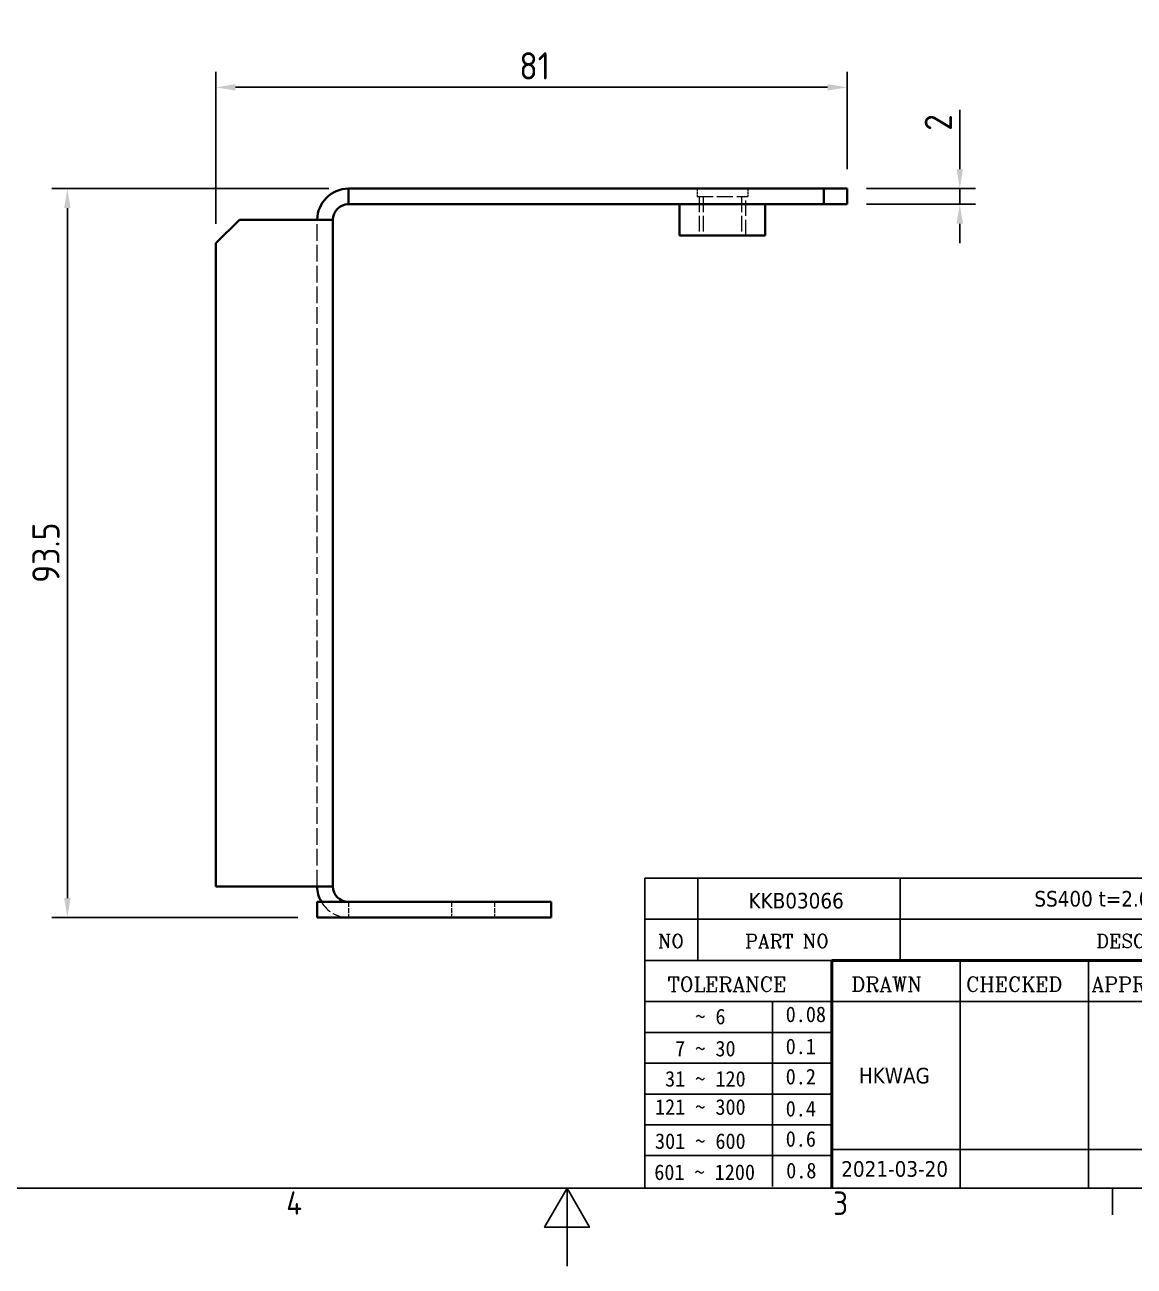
# Model space of a CAD drawing. Header units: millimetres. Extents: x 0 to 420, y 0 to 297.
# Drawn here: x 140.4 to 282.8, y 0 to 159.2 of the extents above; entities that cross this region are included whole.
import ezdxf
from ezdxf.enums import TextEntityAlignment as Align

# ---------------------------------------------------------------- set-up
doc = ezdxf.new("R2010")
doc.units = ezdxf.units.MM
doc.linetypes.add('DASHED', pattern=[0.2067, 0.1654, -0.0413])
doc.layers.get('0').update_dxf_attribs({"color": 3, "lineweight": 25})
for name, color, linetype, lineweight in [('가려진 것(ISO)', 2, 'DASHED', 18), ('가시적인 것(ISO)', 3, 'Continuous', 40), ('경계(ISO)', 7, 'Continuous', 25), ('제목(ISO)', 5, 'Continuous', 50), ('치수(ISO)', 2, 'Continuous', 25)]:
    doc.layers.add(name, color=color, linetype=linetype, lineweight=lineweight)
doc.styles.add('HAN_291', font='')
doc.styles.add('RC_284', font='ROMANC.shx')
doc.styles.add('RC_287', font='ROMANC.shx')
doc.styles.add('문자 텍스트_M2B', font='isocp.shx')
doc.styles.add('치수 텍스트_PSTEK_POSCO', font='isocp.shx')
doc.styles.add('텍스트 스타일198', font='tahoma.ttf')
doc.styles.get('HAN_291').set_extended_font_data('GulimChe')
doc.dimstyles.new('치수_PSTEK_POSCO', dxfattribs={"dimtxt": 3.5, "dimasz": 2.5, "dimexe": 2, "dimexo": 2.5, "dimgap": 1, "dimtad": 1, "dimrnd": 1e-08, "dimdsep": 46, "dimtxsty": '치수 텍스트_PSTEK_POSCO', "dimcen": 0.09, "dimdle": 10, "dimclrd": 7, "dimclre": 7, "dimclrt": 2, "dimadec": 1, "dimazin": 2, "dimtfac": 1, "dimtmove": 0, "dimatfit": 3, "dimfxl": 0, "dimtolj": 1, "dimlwd": -1, "dimlwe": -1, "dimarcsym": 0})

# ---------------------------------------------------------------- blocks, each defined once
blk = doc.blocks.new('경계 Default Border')
at = {"layer": '경계(ISO)'}
blk.add_line((280, 10), (280, 6.599999666213989), dxfattribs=at)
at = {"layer": '경계(ISO)', "flags": 128}
for points in [[(10, 10), (10, 287.0000076293945), (410, 287.0000076293945), (410, 10), (10, 10)], [(210, 0), (210, 10), (207.1132469177246, 5), (212.8867530822754, 5), (210, 10)]]:
    blk.add_lwpolyline(points, dxfattribs=at)
at = {"layer": '경계(ISO)', "color": 2, "char_height": 3.00000011920929, "attachment_point": 7, "style": '문자 텍스트_M2B'}
for s, insert in [('4', (173.9734701308116, 6.59999988079071)), ('3', (244.1685395229535, 6.57139439638704))]:
    blk.add_mtext(s, dxfattribs=dict(at, insert=insert))
blk = doc.blocks.new('제목 블록 PSTEK')
at = {"color": 180}
for p, q in [((182.475792979055, 11.79100474011392), (182.4757929790549, 51.56524660363496)), ((182.4757929790549, 51.56524660363496), (372.4757929537551, 51.56524660363496)), ((189.2651435055721, 51.56524660363496), (189.2651435055722, 41.00524660363494)), ((215.2152739891528, 41.00524660363494), (215.2152739891528, 51.56524660363496)), ((182.475792979055, 46.2852466036349), (372.4757929537551, 46.28524660363492)), ((182.475792979055, 41.00524660363493), (206.451475290024, 41.00524660363493)), ((222.9401812389276, 11.79100474011392), (222.9401812389276, 41.00524660363494)), ((239.4288871878316, 11.79100474011392), (239.4288871878316, 41.00524660363494)), ((182.475792979055, 35.72524660363497), (206.451475290024, 35.72524660363497)), ((198.8621818849491, 12.02524660363491), (198.8621818849491, 35.72524660363497)), ((206.451475290024, 35.72524660363497), (372.4757929537551, 35.72524660363497)), ((182.475792979055, 31.77524660363492), (206.451475290024, 31.77524660363492)), ((182.475792979055, 27.82524660363487), (206.451475290024, 27.82524660363487)), ((182.475792979055, 23.87524660363505), (206.451475290024, 23.87524660363505)), ((182.475792979055, 19.92524660363478), (206.451475290024, 19.92524660363478)), ((182.475792979055, 15.97524660363496), (206.451475290024, 15.97524660363496)), ((206.451475290024, 16.74100474011396), (255.9175931367359, 16.74100474011396)), ((182.475792979055, 11.79100474011392), (372.4757929537551, 11.79100474011389))]:
    blk.add_line(p, q, dxfattribs=at)
at = {"color": 7, "lineweight": 50}
for p, q in [((206.4514752900237, 11.79100474011392), (206.4514752900237, 41.00524660363494)), ((206.451475290024, 41.00524660363494), (372.4757929537551, 41.00524660363496))]:
    blk.add_line(p, q, dxfattribs=at)
at = {"layer": '제목(ISO)', "lineweight": 18}
blk.add_line((182.475792979055, 35.72500474011393), (182.475792979055, 11.79100474011392), dxfattribs=at)
at = {"color": 2}
for s, height, style, p in [('NO', 1.742399930953979, 'RC_284', (184.135398793432, 42.62317362549192)), ('PART NO', 1.742399930953979, 'RC_284', (195.3359407378685, 42.62317362549192)), ('DESCRIPTION', 1.742399930953979, 'RC_284', (240.4025565652523, 42.62317362549192)), (' TOLERANCE', 1.899999976158142, 'RC_287', (184.0872874387979, 37.00893196870329)), ('DRAWN', 1.899999976158142, 'RC_287', (208.9766620976279, 37.00893196870329)), ('CHECKED', 1.899999976158142, 'RC_287', (223.6856844514997, 37.00893196870329)), ('APPROVED', 1.899999976158142, 'RC_287', (239.7795453577791, 37.00893196870329)), ('0.08', 2.000000029802322, 'HAN_291', (200.5467345600617, 33.09873600004101)), ('    ~ 6', 2.000000029802322, 'HAN_291', (183.7721304966814, 32.8176515608431)), ('  7 ~ 30', 2.000000029802322, 'HAN_291', (183.7721304966814, 28.70538114822415)), ('0.1', 2.000000029802322, 'HAN_291', (200.5467345600617, 28.98646558742206)), ('0.2', 2.000000029802322, 'HAN_291', (200.5467345600617, 25.10736625836028)), (' 31 ~ 120', 2.000000029802322, 'HAN_291', (183.7721304966814, 24.82628181916237)), ('121 ~ 300', 2.000000029802322, 'HAN_291', (183.7721304966814, 21.21401206133254)), ('0.4', 2.000000029802322, 'HAN_291', (200.5467345600617, 20.99509650053045)), ('301 ~ 600', 2.000000029802322, 'HAN_291', (183.7721304966814, 16.83491273227077)), ('0.6', 2.000000029802322, 'HAN_291', (200.5467345600617, 17.11599717146868)), ('601 ~ 1200', 2.000000029802322, 'HAN_291', (183.6802025156883, 12.84759660881125)), ('0.8', 2.000000029802322, 'HAN_291', (200.6097246063884, 13.05732192299702))]:
    blk.add_text(s, height=height, dxfattribs=dict(at, style=style)).set_placement(p)
at = {"layer": '제목(ISO)', "color": 7, "style": '텍스트 스타일198'}
for tag, p in [('부품_번호_001', (195.7796271768968, 47.68004260673702)), ('설명_001', (232.4607700344698, 47.92245856837096)), ('재질_001', (291.700959055687, 47.92591818687281)), ("3._Q'TY_001", (312.7051684940307, 47.92188863680521)), ('4._COLOR_001', (316.1889221240054, 48.09784565642323)), ('질량\\P3;_001', (350.3046145979153, 48.1643332325385)), ('1._MODEL_NAME_001', (328.0471947388506, 37.34308406982311)), ('제목_001', (335.5349605824892, 32.12134217035067)), ('부품_번호_001', (334.4388674301287, 26.8052465951949)), ('설계자_001', (209.9396160013646, 25.23446884679021)), ('프로젝트_001', (271.6304945365308, 16.57270180080504)), ('시트_크기_001', (260.807090429518, 14.83812566343425)), ('작성_날짜_001', (207.6723224966676, 13.26600473167383)), ('프로젝트_002', (286.6403537393983, 13.14882256215354))]:
    blk.add_attdef(tag, p, '', height=2.000000029802322, dxfattribs=at)
for tag, p in [('점검자', (231.1845342133799, 26.23312567187446)), ('엔지니어링_승인자', (247.673240162284, 26.23312567187446)), ('점검_날짜', (231.1845342133799, 14.26600474011394)), ('엔지니어링_승인_날짜', (247.6732401622839, 14.26600474011394))]:
    blk.add_attdef(tag, text='', height=2.000000029802322, dxfattribs=at).set_placement(p, align=Align.MIDDLE_CENTER)
blk = doc.blocks.new('*D31')
at = {"layer": 'Defpoints', "color": 0, "transparency": 16777216}
for p in [(145.8701199506313, 138.2200413555065), (181.9464748152982, 138.2200413555065), (177.9464748152982, 44.7200413555065)]:
    blk.add_point(p, dxfattribs=at)
at = {"layer": '치수(ISO)', "color": 7, "transparency": 16777216}
for p, q in [((179.4464748152982, 138.2200413555065), (143.8701199506313, 138.2200413555065)), ((145.8701199506313, 47.2200413555065), (145.8701199506313, 135.7200413555065)), ((175.4464748152982, 44.7200413555065), (143.8701199506313, 44.72004135550651))]:
    blk.add_line(p, q, dxfattribs=at)
for points in [[(145.4534532839646, 135.7200413555065), (146.286786617298, 135.7200413555065), (145.8701199506313, 138.2200413555065)], [(145.4534532839646, 47.2200413555065), (146.2867866172979, 47.2200413555065), (145.8701199506313, 44.7200413555065)]]:
    blk.add_solid(points, dxfattribs=at)
at = {"layer": '치수(ISO)', "color": 2, "transparency": 16777216, "insert": (143.1201199506313, 87.65006660867593), "char_height": 3.5, "attachment_point": 4, "rotation": 90, "style": '치수 텍스트_PSTEK_POSCO'}
blk.add_mtext('\\A1;93.5', dxfattribs=at)
blk = doc.blocks.new('*D32')
at = {"layer": 'Defpoints', "color": 0, "transparency": 16777216}
for p in [(245.9464748152981, 151.2200413555065), (245.9464748152981, 138.2200413555066), (164.9464748152982, 131.2200413555065)]:
    blk.add_point(p, dxfattribs=at)
at = {"layer": '치수(ISO)', "color": 7, "transparency": 16777216}
for p, q in [((164.9464748152982, 133.7200413555065), (164.9464748152982, 153.2200413555065)), ((245.9464748152981, 140.7200413555066), (245.9464748152981, 153.2200413555065)), ((167.4464748152982, 151.2200413555065), (243.4464748152981, 151.2200413555065))]:
    blk.add_line(p, q, dxfattribs=at)
for points in [[(167.4464748152982, 151.6367080221732), (167.4464748152982, 150.8033746888399), (164.9464748152982, 151.2200413555065)], [(243.4464748152981, 151.6367080221732), (243.4464748152981, 150.8033746888399), (245.9464748152981, 151.2200413555065)]]:
    blk.add_solid(points, dxfattribs=at)
at = {"layer": '치수(ISO)', "color": 2, "transparency": 16777216, "insert": (203.8714748152981, 153.9700413555065), "char_height": 3.5, "attachment_point": 4, "style": '치수 텍스트_PSTEK_POSCO'}
blk.add_mtext('\\A1;81', dxfattribs=at)
blk = doc.blocks.new('*D35')
at = {"layer": 'Defpoints', "color": 0, "transparency": 16777216}
for p in [(245.9464748152981, 138.2200413555066), (260.4078958824217, 138.2200413555066), (245.9464748152981, 136.2200413555066)]:
    blk.add_point(p, dxfattribs=at)
at = {"layer": '치수(ISO)', "color": 7, "transparency": 16777216}
for p, q in [((260.4078958824217, 140.7200413555066), (260.4078958824217, 148.3367359193015)), ((248.4464748152981, 138.2200413555066), (262.4078958824217, 138.2200413555066)), ((260.4078958824217, 136.2200413555066), (260.4078958824217, 138.2200413555066)), ((248.4464748152981, 136.2200413555066), (262.4078958824217, 136.2200413555066)), ((260.4078958824217, 133.7200413555066), (260.4078958824217, 131.2200413555066))]:
    blk.add_line(p, q, dxfattribs=at)
for points in [[(259.991229215755, 140.7200413555066), (260.8245625490883, 140.7200413555066), (260.4078958824217, 138.2200413555066)], [(259.991229215755, 133.7200413555066), (260.8245625490883, 133.7200413555066), (260.4078958824217, 136.2200413555066)]]:
    blk.add_solid(points, dxfattribs=at)
at = {"layer": '치수(ISO)', "color": 2, "transparency": 16777216, "insert": (257.6575513942326, 145.6376512736322), "char_height": 3.5, "attachment_point": 4, "rotation": 90, "style": '치수 텍스트_PSTEK_POSCO'}
blk.add_mtext('\\A1;2', dxfattribs=at)

msp = doc.modelspace()

# ---------------------------------------------------------------- linework, layer by layer
at = {"layer": '가려진 것(ISO)', "ltscale": 1.904596567153931}
for p, q in [((226.6964748152981, 138.2200413555066), (226.6964748152981, 137.2200413555066)), ((233.1964748152982, 138.2200413555066), (233.1964748152982, 137.2200413555066))]:
    msp.add_line(p, q, dxfattribs=at)
at = {"layer": '가려진 것(ISO)', "ltscale": 12.34902763366699}
msp.add_line((226.6964748152982, 137.2200413555066), (233.1964748152982, 137.2200413555066), dxfattribs=at)
at = {"layer": '가려진 것(ISO)', "ltscale": 12.09482383728027}
for p, q in [((226.9464748152982, 137.2200413555066), (226.9464748152982, 132.2200413555066)), ((227.4879748152982, 137.2200413555066), (227.4879748152982, 132.2200413555066)), ((232.4049748152981, 137.2200413555066), (232.4049748152982, 132.2200413555066)), ((232.9464748152982, 132.2200413555066), (232.9464748152981, 137.2200413555066))]:
    msp.add_line(p, q, dxfattribs=at)
at = {"layer": '가려진 것(ISO)', "ltscale": 12.92634296417236}
msp.add_line((177.9464748152982, 48.7200413555065), (177.9464748152982, 134.2200413555065), dxfattribs=at)
at = {"layer": '가려진 것(ISO)', "ltscale": 3.809293270111084}
for p, q in [((181.9464748152982, 46.7200413555065), (181.9464748152982, 44.7200413555065)), ((195.1964748152982, 46.7200413555065), (195.1964748152982, 44.7200413555065)), ((200.6964748152982, 46.7200413555065), (200.6964748152982, 44.7200413555065))]:
    msp.add_line(p, q, dxfattribs=at)
at = {"layer": '가려진 것(ISO)', "ltscale": 10.13253593444824}
msp.add_arc((181.9464748152982, 48.7200413555065), 3.999999999999996, 210.0000000000001, 270, dxfattribs=at)
at = {"layer": '가시적인 것(ISO)'}
for p, q in [((181.9464748152982, 138.2200413555065), (242.9464748152981, 138.2200413555066)), ((181.9464748152982, 138.2200413555065), (181.9464748152982, 136.2200413555065)), ((245.9464748152982, 138.2200413555066), (242.9464748152981, 138.2200413555066)), ((242.9464748152981, 138.2200413555066), (242.9464748152981, 136.2200413555066)), ((245.9464748152982, 136.2200413555066), (245.9464748152982, 138.2200413555066)), ((181.9464748152982, 136.2200413555065), (242.9464748152981, 136.2200413555066)), ((224.4464748152982, 136.2200413555066), (224.4464748152982, 132.2200413555066)), ((235.4464748152981, 136.2200413555066), (235.4464748152981, 132.2200413555066)), ((242.9464748152981, 136.2200413555066), (245.9464748152982, 136.2200413555066)), ((164.9464748152982, 131.2200413555065), (167.9464748152982, 134.2200413555065)), ((167.9464748152982, 134.2200413555065), (175.9464748152982, 134.2200413555065)), ((179.9464748152982, 134.2200413555065), (175.9464748152982, 134.2200413555065)), ((179.9464748152982, 134.2200413555065), (179.9464748152982, 48.7200413555065)), ((235.4464748152982, 132.2200413555066), (224.4464748152982, 132.2200413555066)), ((164.9464748152982, 48.72004135550652), (164.9464748152982, 131.2200413555065)), ((175.9464748152982, 48.72004135550652), (164.9464748152982, 48.72004135550652)), ((175.9464748152982, 48.72004135550652), (179.9464748152982, 48.72004135550652)), ((207.9464748152982, 46.7200413555065), (177.9464748152982, 46.7200413555065)), ((177.9464748152982, 44.7200413555065), (177.9464748152982, 46.7200413555065)), ((207.9464748152982, 44.7200413555065), (207.9464748152982, 46.7200413555065)), ((207.9464748152982, 44.7200413555065), (177.9464748152982, 44.7200413555065))]:
    msp.add_line(p, q, dxfattribs=at)
for centre, radius, start, end in [((181.9464748152982, 134.2200413555065), 4.000000000000004, 90.0000000000005, 180), ((181.9464748152982, 134.2200413555065), 1.999999999999993, 90, 180), ((181.9464748152982, 48.7200413555065), 4.000000000000017, 180, 209.9999999999999), ((181.9464748152982, 48.7200413555065), 2, 180, 270)]:
    msp.add_arc(centre, radius, start, end, dxfattribs=at)

# ---------------------------------------------------------------- block references
msp.add_blockref('경계 Default Border', (0, 0))
ref = msp.add_blockref('제목 블록 PSTEK', (37.52420704624484, -1.791004740113895))
ref.add_attrib('설계자_001', 'HKWAG', (247.4638230476094, 23.44346410667632), dxfattribs={"layer": '제목(ISO)', "color": 7, "height": 2.000000029802322, "style": '텍스트 스타일198'})
ref.add_attrib('작성_날짜_001', '2021-03-20', (245.1965295429124, 11.47499999155994), dxfattribs={"layer": '제목(ISO)', "color": 7, "height": 2.000000029802322, "style": '텍스트 스타일198'})
ref.add_attrib('설명_001', 'SS400 t=2.0*85*81*93.5', (269.9849770807147, 46.13145382825707), dxfattribs={"layer": '제목(ISO)', "color": 7, "height": 2.000000029802322, "style": '텍스트 스타일198'})
ref.add_attrib('부품_번호_001', 'KKB03066', (233.3038342231417, 45.88903786662313), dxfattribs={"layer": '제목(ISO)', "color": 7, "height": 2.000000029802322, "style": '텍스트 스타일198'})

# ---------------------------------------------------------------- dimensions: what is measured, and where the dimension line sits
at = {"layer": '치수(ISO)', "color": 7}
dim = msp.add_linear_dim(base=(245.9464748152981, 151.2200413555065), p1=(164.9464748152982, 131.2200413555065), p2=(245.9464748152981, 138.2200413555066), dimstyle='치수_PSTEK_POSCO', override={"dimdec": 2, "dimtp": 0, "dimtm": -0, "dimtdec": 2, "dimtofl": 0, "dimatfit": 1}, dxfattribs=at)
dim.commit()
dim.dimension.update_dxf_attribs({"geometry": '*D32', "text_midpoint": (205.4464748152981, 151.2200413555065), "dimtype": 160})
for base, p1, p2, override, picture, middle in [((260.4078958824217, 138.2200413555066), (245.9464748152981, 136.2200413555066), (245.9464748152981, 138.2200413555066), {"dimdec": 2, "dimtp": 0, "dimtm": -0, "dimtdec": 2, "dimtofl": 1, "dimatfit": 1}, '*D35', (260.4078958824216, 146.4871935964669)), ((145.8701199506313, 138.2200413555065), (177.9464748152982, 44.7200413555065), (181.9464748152982, 138.2200413555065), {"dimdec": 2, "dimtp": 0, "dimtm": -0, "dimtdec": 2, "dimtofl": 0, "dimatfit": 1}, '*D31', (145.8701199506313, 91.47004135550651))]:
    dim = msp.add_linear_dim(base=base, p1=p1, p2=p2, angle=90, dimstyle='치수_PSTEK_POSCO', override=override, dxfattribs=at)
    dim.commit()
    dim.dimension.update_dxf_attribs({"geometry": picture, "text_midpoint": middle, "dimtype": 160})

doc.saveas('drawing.dxf')
